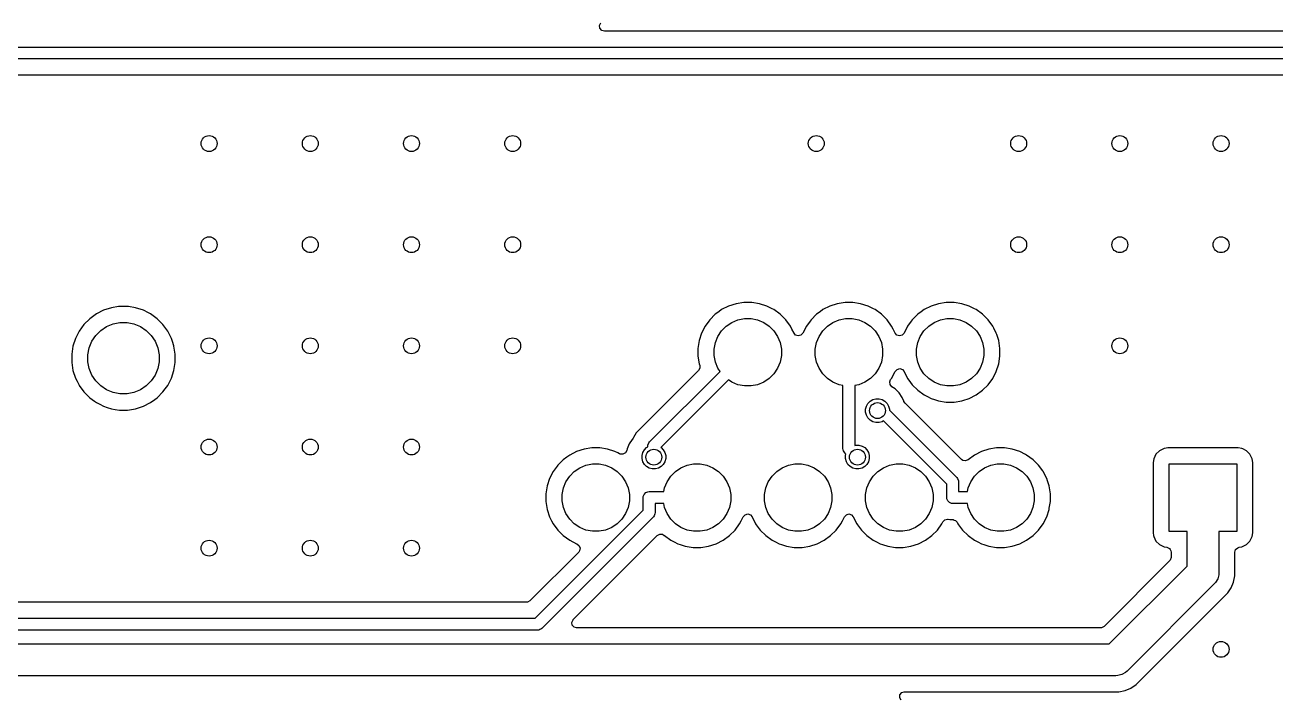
# Model space of a CAD drawing. Extents: x 2.6 to 14.2, y -9.4 to -3.8.
# Drawn here: x 7.501 to 8.737, y -6.579 to -5.913 of the extents above; entities that cross this region are included whole.
import ezdxf

# ---------------------------------------------------------------- set-up
doc = ezdxf.new("R2010")
doc.units = 0
doc.header["$MEASUREMENT"] = 0
doc.layers.add('BLACK', color=7, linetype='CONTINUOUS')

msp = doc.modelspace()

# ---------------------------------------------------------------- linework, layer by layer
at = {"layer": 'BLACK', "linetype": 'CONTINUOUS'}
for p, q in [((8.069, -5.9138), (8.0702, -5.9113)), ((8.0694, -5.9165), (8.069, -5.9138)), ((8.0712, -5.9186), (8.0694, -5.9165)), ((8.0739, -5.9194), (8.0712, -5.9186)), ((9.2302, -5.9194), (8.0739, -5.9194)), ((6.6017, -5.9351), (9.2273, -5.9351)), ((9.2249, -5.9469), (6.6017, -5.9469)), ((6.6102, -5.9627), (9.2163, -5.9627)), ((7.5866, -6.1928), (7.5789, -6.1953)), ((7.5936, -6.1917), (7.5866, -6.1928)), ((7.5946, -6.1915), (7.5936, -6.1917)), ((7.6026, -6.1915), (7.5946, -6.1915)), ((7.6037, -6.1917), (7.6026, -6.1915)), ((7.6106, -6.1928), (7.6037, -6.1917)), ((7.6182, -6.1953), (7.6106, -6.1928)), ((8.1966, -6.1912), (8.1897, -6.1947)), ((8.204, -6.1888), (8.1966, -6.1912)), ((8.2116, -6.1876), (8.204, -6.1888)), ((8.2194, -6.1876), (8.2116, -6.1876)), ((8.2116, -6.1876), (8.2116, -6.1876)), ((8.227, -6.1888), (8.2194, -6.1876)), ((8.2194, -6.1876), (8.2194, -6.1876)), ((8.2344, -6.1912), (8.227, -6.1888)), ((8.2396, -6.1939), (8.2344, -6.1912)), ((8.2966, -6.1912), (8.2897, -6.1947)), ((8.304, -6.1888), (8.2966, -6.1912)), ((8.3116, -6.1876), (8.304, -6.1888)), ((8.3194, -6.1876), (8.3116, -6.1876)), ((8.3116, -6.1876), (8.3116, -6.1876)), ((8.327, -6.1888), (8.3194, -6.1876)), ((8.3194, -6.1876), (8.3194, -6.1876)), ((8.3344, -6.1912), (8.327, -6.1888)), ((8.3396, -6.1939), (8.3344, -6.1912)), ((8.3966, -6.1912), (8.3897, -6.1947)), ((8.404, -6.1888), (8.3966, -6.1912)), ((8.4116, -6.1876), (8.404, -6.1888)), ((8.4194, -6.1876), (8.4116, -6.1876)), ((8.4116, -6.1876), (8.4116, -6.1876)), ((8.427, -6.1888), (8.4194, -6.1876)), ((8.4194, -6.1876), (8.4194, -6.1876)), ((8.4344, -6.1912), (8.427, -6.1888)), ((8.4396, -6.1939), (8.4344, -6.1912)), ((7.5652, -6.2037), (7.5595, -6.2094)), ((7.5718, -6.199), (7.5652, -6.2037)), ((7.5789, -6.1953), (7.5718, -6.199)), ((7.6232, -6.1978), (7.6182, -6.1953)), ((7.6254, -6.199), (7.6232, -6.1978)), ((7.6319, -6.2037), (7.6254, -6.199)), ((7.6254, -6.199), (7.6254, -6.199)), ((7.6254, -6.199), (7.6254, -6.199)), ((7.6376, -6.2094), (7.6319, -6.2037)), ((8.178, -6.2048), (8.177, -6.2061)), ((8.1834, -6.1993), (8.178, -6.2048)), ((8.178, -6.2048), (8.178, -6.2048)), ((8.178, -6.2048), (8.178, -6.2048)), ((8.1869, -6.1968), (8.1834, -6.1993)), ((8.1834, -6.1993), (8.1834, -6.1993)), ((8.1834, -6.1993), (8.1834, -6.1993)), ((8.1897, -6.1947), (8.1869, -6.1968)), ((8.1997, -6.2073), (8.2058, -6.2048)), ((8.2058, -6.2048), (8.2122, -6.2035)), ((8.2122, -6.2035), (8.2188, -6.2035)), ((8.2188, -6.2035), (8.2252, -6.2048)), ((8.2252, -6.2048), (8.2313, -6.2073)), ((8.2413, -6.1947), (8.2396, -6.1939)), ((8.2476, -6.1993), (8.2413, -6.1947)), ((8.2531, -6.2048), (8.2476, -6.1993)), ((8.2576, -6.211), (8.2531, -6.2048)), ((8.278, -6.2048), (8.277, -6.2061)), ((8.2834, -6.1993), (8.278, -6.2048)), ((8.278, -6.2048), (8.278, -6.2048)), ((8.278, -6.2048), (8.278, -6.2048)), ((8.2869, -6.1968), (8.2834, -6.1993)), ((8.2834, -6.1993), (8.2834, -6.1993)), ((8.2834, -6.1993), (8.2834, -6.1993)), ((8.2897, -6.1947), (8.2869, -6.1968)), ((8.2997, -6.2073), (8.3058, -6.2048)), ((8.3058, -6.2048), (8.3122, -6.2035)), ((8.3122, -6.2035), (8.3188, -6.2035)), ((8.3188, -6.2035), (8.3252, -6.2048)), ((8.3252, -6.2048), (8.3313, -6.2073)), ((8.3413, -6.1947), (8.3396, -6.1939)), ((8.3476, -6.1993), (8.3413, -6.1947)), ((8.3531, -6.2048), (8.3476, -6.1993)), ((8.3576, -6.211), (8.3531, -6.2048)), ((8.378, -6.2048), (8.377, -6.2061)), ((8.3834, -6.1993), (8.378, -6.2048)), ((8.378, -6.2048), (8.378, -6.2048)), ((8.378, -6.2048), (8.378, -6.2048)), ((8.3869, -6.1968), (8.3834, -6.1993)), ((8.3834, -6.1993), (8.3834, -6.1993)), ((8.3834, -6.1993), (8.3834, -6.1993)), ((8.3897, -6.1947), (8.3869, -6.1968)), ((8.3997, -6.2073), (8.4058, -6.2048)), ((8.4058, -6.2048), (8.4122, -6.2035)), ((8.4122, -6.2035), (8.4188, -6.2035)), ((8.4188, -6.2035), (8.4252, -6.2048)), ((8.4252, -6.2048), (8.4313, -6.2073)), ((8.4413, -6.1947), (8.4396, -6.1939)), ((8.4476, -6.1993), (8.4413, -6.1947)), ((8.4531, -6.2048), (8.4476, -6.1993)), ((8.4576, -6.211), (8.4531, -6.2048)), ((7.5548, -6.2159), (7.5511, -6.2231)), ((7.5595, -6.2094), (7.5548, -6.2159)), ((7.5712, -6.2203), (7.5761, -6.2154)), ((7.5761, -6.2154), (7.5819, -6.2115)), ((7.5819, -6.2115), (7.5883, -6.2088)), ((7.5883, -6.2088), (7.5951, -6.2075)), ((7.5951, -6.2075), (7.6021, -6.2075)), ((7.6021, -6.2075), (7.6089, -6.2088)), ((7.6089, -6.2088), (7.6153, -6.2115)), ((7.6153, -6.2115), (7.6211, -6.2154)), ((7.6211, -6.2154), (7.626, -6.2203)), ((7.6413, -6.2145), (7.6376, -6.2094)), ((7.6424, -6.2159), (7.6413, -6.2145)), ((7.6447, -6.2205), (7.6424, -6.2159)), ((8.1699, -6.2179), (8.1675, -6.2253)), ((8.1734, -6.211), (8.1699, -6.2179)), ((8.177, -6.2061), (8.1734, -6.211)), ((8.186, -6.2211), (8.1896, -6.2156)), ((8.1896, -6.2156), (8.1943, -6.211)), ((8.1943, -6.211), (8.1997, -6.2073)), ((8.2313, -6.2073), (8.2367, -6.211)), ((8.2367, -6.211), (8.2414, -6.2156)), ((8.2414, -6.2156), (8.245, -6.2211)), ((8.2591, -6.2139), (8.2576, -6.211)), ((8.2612, -6.218), (8.2591, -6.2139)), ((8.2627, -6.2198), (8.2612, -6.218)), ((8.2699, -6.218), (8.268, -6.22)), ((8.2734, -6.211), (8.2699, -6.218)), ((8.277, -6.2061), (8.2734, -6.211)), ((8.286, -6.2211), (8.2896, -6.2156)), ((8.2896, -6.2156), (8.2943, -6.211)), ((8.2943, -6.211), (8.2997, -6.2073)), ((8.3313, -6.2073), (8.3367, -6.211)), ((8.3367, -6.211), (8.3414, -6.2156)), ((8.3414, -6.2156), (8.345, -6.2211)), ((8.3591, -6.2139), (8.3576, -6.211)), ((8.3612, -6.218), (8.3591, -6.2139)), ((8.3627, -6.2198), (8.3612, -6.218)), ((8.3699, -6.218), (8.368, -6.22)), ((8.3734, -6.211), (8.3699, -6.218)), ((8.377, -6.2061), (8.3734, -6.211)), ((8.386, -6.2211), (8.3896, -6.2156)), ((8.3896, -6.2156), (8.3943, -6.211)), ((8.3943, -6.211), (8.3997, -6.2073)), ((8.4313, -6.2073), (8.4367, -6.211)), ((8.4367, -6.211), (8.4414, -6.2156)), ((8.4414, -6.2156), (8.445, -6.2211)), ((8.4587, -6.2131), (8.4576, -6.211)), ((8.4611, -6.2179), (8.4587, -6.2131)), ((8.4616, -6.2194), (8.4611, -6.2179)), ((8.4611, -6.2179), (8.4611, -6.2179)), ((8.4611, -6.2179), (8.4611, -6.2179)), ((7.5511, -6.2231), (7.5486, -6.2308)), ((7.5647, -6.2325), (7.5673, -6.226)), ((7.5673, -6.226), (7.5712, -6.2203)), ((7.626, -6.2203), (7.6298, -6.226)), ((7.6298, -6.226), (7.6325, -6.2325)), ((7.646, -6.2231), (7.6447, -6.2205)), ((7.647, -6.2261), (7.646, -6.2231)), ((7.646, -6.2231), (7.646, -6.2231)), ((7.646, -6.2231), (7.646, -6.2231)), ((7.6484, -6.2305), (7.647, -6.2261)), ((8.1675, -6.2253), (8.1663, -6.233)), ((8.1822, -6.2336), (8.1835, -6.2271)), ((8.1835, -6.2271), (8.186, -6.2211)), ((8.245, -6.2211), (8.2475, -6.2271)), ((8.2475, -6.2271), (8.2488, -6.2336)), ((8.2653, -6.2207), (8.2627, -6.2198)), ((8.268, -6.22), (8.2653, -6.2207)), ((8.2822, -6.2336), (8.2835, -6.2271)), ((8.2835, -6.2271), (8.286, -6.2211)), ((8.345, -6.2211), (8.3475, -6.2271)), ((8.3475, -6.2271), (8.3488, -6.2336)), ((8.3653, -6.2207), (8.3627, -6.2198)), ((8.368, -6.22), (8.3653, -6.2207)), ((8.3822, -6.2336), (8.3835, -6.2271)), ((8.3835, -6.2271), (8.386, -6.2211)), ((8.445, -6.2211), (8.4475, -6.2271)), ((8.4475, -6.2271), (8.4488, -6.2336)), ((8.4635, -6.2253), (8.4616, -6.2194)), ((8.4647, -6.233), (8.4635, -6.2253)), ((7.5486, -6.2308), (7.5474, -6.2387)), ((7.5474, -6.2387), (7.5474, -6.2468)), ((7.5633, -6.2393), (7.5647, -6.2325)), ((7.5633, -6.2462), (7.5633, -6.2393)), ((7.6325, -6.2325), (7.6338, -6.2393)), ((7.6338, -6.2393), (7.6338, -6.2462)), ((7.6485, -6.2308), (7.6484, -6.2305)), ((7.6498, -6.2387), (7.6485, -6.2308)), ((7.6498, -6.2468), (7.6498, -6.2387)), ((8.1663, -6.233), (8.1663, -6.2407)), ((8.1663, -6.2407), (8.1675, -6.2484)), ((8.1822, -6.2401), (8.1822, -6.2336)), ((8.1835, -6.2466), (8.1822, -6.2401)), ((8.2488, -6.2401), (8.2475, -6.2466)), ((8.2488, -6.2336), (8.2488, -6.2401)), ((8.2822, -6.2401), (8.2822, -6.2336)), ((8.2835, -6.2466), (8.2822, -6.2401)), ((8.3488, -6.2401), (8.3475, -6.2466)), ((8.3488, -6.2336), (8.3488, -6.2401)), ((8.3822, -6.2401), (8.3822, -6.2336)), ((8.3835, -6.2466), (8.3822, -6.2401)), ((8.4488, -6.2401), (8.4475, -6.2466)), ((8.4488, -6.2336), (8.4488, -6.2401)), ((8.4636, -6.2481), (8.4647, -6.2407)), ((8.4647, -6.2407), (8.4647, -6.233)), ((7.5474, -6.2468), (7.5486, -6.2547)), ((7.5486, -6.2547), (7.5511, -6.2624)), ((7.5647, -6.253), (7.5633, -6.2462)), ((7.5673, -6.2595), (7.5647, -6.253)), ((7.6325, -6.253), (7.6298, -6.2595)), ((7.6338, -6.2462), (7.6325, -6.253)), ((7.646, -6.2624), (7.6485, -6.2547)), ((7.6485, -6.2547), (7.6498, -6.2468)), ((8.1668, -6.2549), (8.1053, -6.3164)), ((8.1681, -6.2527), (8.1668, -6.2549)), ((8.1675, -6.2484), (8.1675, -6.2484)), ((8.1675, -6.2484), (8.168, -6.2499)), ((8.168, -6.2499), (8.1681, -6.2527)), ((8.186, -6.2526), (8.1835, -6.2466)), ((8.1882, -6.2558), (8.186, -6.2526)), ((8.245, -6.2526), (8.2414, -6.2581)), ((8.2475, -6.2466), (8.245, -6.2526)), ((8.286, -6.2526), (8.2835, -6.2466)), ((8.2896, -6.2581), (8.286, -6.2526)), ((8.345, -6.2526), (8.3414, -6.2581)), ((8.3475, -6.2466), (8.345, -6.2526)), ((8.3612, -6.2557), (8.3631, -6.2537)), ((8.3631, -6.2537), (8.3657, -6.253)), ((8.3657, -6.253), (8.3683, -6.2539)), ((8.3683, -6.2539), (8.3699, -6.2557)), ((8.386, -6.2526), (8.3835, -6.2466)), ((8.3896, -6.2581), (8.386, -6.2526)), ((8.445, -6.2526), (8.4414, -6.2581)), ((8.4475, -6.2466), (8.445, -6.2526)), ((8.4611, -6.2557), (8.4635, -6.2484)), ((8.4635, -6.2484), (8.4636, -6.2481)), ((7.5511, -6.2624), (7.5527, -6.2654)), ((7.5527, -6.2654), (7.5548, -6.2695)), ((7.5712, -6.2652), (7.5673, -6.2595)), ((7.5761, -6.2701), (7.5712, -6.2652)), ((7.626, -6.2652), (7.6211, -6.2701)), ((7.6298, -6.2595), (7.626, -6.2652)), ((7.6424, -6.2696), (7.646, -6.2624)), ((8.1185, -6.3255), (8.1882, -6.2558)), ((8.1965, -6.2642), (8.1297, -6.331)), ((8.1997, -6.2664), (8.1965, -6.2642)), ((8.2058, -6.2689), (8.1997, -6.2664)), ((8.2313, -6.2664), (8.2252, -6.2689)), ((8.2367, -6.2627), (8.2313, -6.2664)), ((8.2414, -6.2581), (8.2367, -6.2627)), ((8.2943, -6.2627), (8.2896, -6.2581)), ((8.2997, -6.2664), (8.2943, -6.2627)), ((8.3058, -6.2689), (8.2997, -6.2664)), ((8.3313, -6.2664), (8.3252, -6.2689)), ((8.3367, -6.2627), (8.3313, -6.2664)), ((8.3414, -6.2581), (8.3367, -6.2627)), ((8.3558, -6.266), (8.3567, -6.2639)), ((8.3562, -6.2688), (8.3558, -6.266)), ((8.3567, -6.2639), (8.3576, -6.2626)), ((8.3576, -6.2626), (8.3611, -6.2557)), ((8.3611, -6.2557), (8.3612, -6.2557)), ((8.3699, -6.2557), (8.3734, -6.2626)), ((8.3734, -6.2626), (8.3748, -6.2645)), ((8.3748, -6.2645), (8.378, -6.2689)), ((8.3943, -6.2627), (8.3896, -6.2581)), ((8.3997, -6.2664), (8.3943, -6.2627)), ((8.4058, -6.2689), (8.3997, -6.2664)), ((8.4313, -6.2664), (8.4252, -6.2689)), ((8.4367, -6.2627), (8.4313, -6.2664)), ((8.4414, -6.2581), (8.4367, -6.2627)), ((8.4531, -6.2689), (8.4576, -6.2626)), ((8.4576, -6.2626), (8.4611, -6.2557)), ((7.5548, -6.2695), (7.5548, -6.2696)), ((7.5548, -6.2696), (7.5595, -6.2761)), ((7.5595, -6.2761), (7.5652, -6.2818)), ((7.5819, -6.274), (7.5761, -6.2701)), ((7.5883, -6.2767), (7.5819, -6.274)), ((7.5951, -6.278), (7.5883, -6.2767)), ((7.6021, -6.278), (7.5951, -6.278)), ((7.6089, -6.2767), (7.6021, -6.278)), ((7.6153, -6.274), (7.6089, -6.2767)), ((7.6211, -6.2701), (7.6153, -6.274)), ((7.6319, -6.2818), (7.6376, -6.2761)), ((7.6376, -6.2761), (7.6398, -6.2731)), ((7.6376, -6.2761), (7.6376, -6.2761)), ((7.6376, -6.2761), (7.6376, -6.2761)), ((7.6398, -6.2731), (7.6424, -6.2696)), ((8.2122, -6.2701), (8.2058, -6.2689)), ((8.2188, -6.2701), (8.2122, -6.2701)), ((8.2252, -6.2689), (8.2188, -6.2701)), ((8.3096, -6.2696), (8.3058, -6.2689)), ((8.3096, -6.3321), (8.3096, -6.2696)), ((8.3252, -6.2689), (8.3214, -6.2696)), ((8.3214, -6.2696), (8.3214, -6.329)), ((8.3579, -6.2709), (8.3562, -6.2688)), ((8.3613, -6.2731), (8.3579, -6.2709)), ((8.3651, -6.277), (8.3613, -6.2731)), ((8.3613, -6.2731), (8.3613, -6.2731)), ((8.3681, -6.2815), (8.3651, -6.277)), ((8.3651, -6.277), (8.3651, -6.277)), ((8.378, -6.2689), (8.3834, -6.2744)), ((8.3834, -6.2744), (8.3897, -6.2789)), ((8.3897, -6.2789), (8.393, -6.2806)), ((8.4122, -6.2701), (8.4058, -6.2689)), ((8.4188, -6.2701), (8.4122, -6.2701)), ((8.4252, -6.2689), (8.4188, -6.2701)), ((8.4344, -6.2825), (8.4413, -6.2789)), ((8.4413, -6.2789), (8.4476, -6.2744)), ((8.4476, -6.2744), (8.4531, -6.2689)), ((7.5652, -6.2818), (7.57, -6.2853)), ((7.57, -6.2853), (7.5718, -6.2865)), ((7.5718, -6.2865), (7.5751, -6.2882)), ((7.5751, -6.2882), (7.5789, -6.2902)), ((7.5789, -6.2902), (7.5789, -6.2902)), ((7.5789, -6.2902), (7.5789, -6.2902)), ((7.5789, -6.2902), (7.5826, -6.2914)), ((7.5826, -6.2914), (7.5866, -6.2927)), ((7.6106, -6.2927), (7.6182, -6.2902)), ((7.6182, -6.2902), (7.6254, -6.2865)), ((7.6254, -6.2865), (7.6295, -6.2836)), ((7.6295, -6.2836), (7.6319, -6.2818)), ((7.6319, -6.2818), (7.6319, -6.2818)), ((7.6319, -6.2818), (7.6319, -6.2818)), ((8.332, -6.293), (8.3328, -6.29)), ((8.3328, -6.29), (8.3343, -6.2874)), ((8.3343, -6.2874), (8.3365, -6.2852)), ((8.3365, -6.2852), (8.3392, -6.2836)), ((8.3392, -6.2836), (8.3422, -6.2828)), ((8.3422, -6.2828), (8.3452, -6.2828)), ((8.3452, -6.2828), (8.3482, -6.2836)), ((8.3482, -6.2836), (8.3509, -6.2852)), ((8.3509, -6.2852), (8.3531, -6.2874)), ((8.3531, -6.2874), (8.3546, -6.29)), ((8.3546, -6.29), (8.3554, -6.293)), ((8.3697, -6.2853), (8.3681, -6.2815)), ((8.3681, -6.2815), (8.3681, -6.2815)), ((8.3681, -6.2815), (8.3681, -6.2815)), ((8.3698, -6.2855), (8.3697, -6.2853)), ((8.3709, -6.2871), (8.3698, -6.2855)), ((8.4266, -6.3428), (8.3709, -6.2871)), ((8.393, -6.2806), (8.3966, -6.2825)), ((8.3966, -6.2825), (8.3966, -6.2825)), ((8.3966, -6.2825), (8.3966, -6.2825)), ((8.3966, -6.2825), (8.4001, -6.2836)), ((8.4001, -6.2836), (8.404, -6.2849)), ((8.404, -6.2849), (8.4116, -6.2861)), ((8.4116, -6.2861), (8.4116, -6.2861)), ((8.4116, -6.2861), (8.4194, -6.2861)), ((8.4194, -6.2861), (8.427, -6.2849)), ((8.427, -6.2849), (8.4279, -6.2846)), ((8.4279, -6.2846), (8.4344, -6.2825)), ((7.5866, -6.2927), (7.5902, -6.2933)), ((7.5902, -6.2933), (7.5946, -6.2939)), ((7.5946, -6.2939), (7.5946, -6.2939)), ((7.5946, -6.2939), (7.6026, -6.2939)), ((7.6026, -6.2939), (7.6106, -6.2927)), ((7.6026, -6.2939), (7.6026, -6.2939)), ((8.332, -6.2961), (8.332, -6.293)), ((8.3328, -6.2991), (8.332, -6.2961)), ((8.3343, -6.3017), (8.3328, -6.2991)), ((8.3365, -6.3039), (8.3343, -6.3017)), ((8.3392, -6.3055), (8.3365, -6.3039)), ((8.3554, -6.293), (8.3554, -6.2939)), ((8.3554, -6.2939), (8.4222, -6.3607)), ((8.1053, -6.3164), (8.1026, -6.3211)), ((8.1053, -6.3164), (8.1053, -6.3164)), ((8.3422, -6.3063), (8.3392, -6.3055)), ((8.3452, -6.3063), (8.3422, -6.3063)), ((8.3482, -6.3055), (8.3452, -6.3063)), ((8.3495, -6.3047), (8.3482, -6.3055)), ((8.4121, -6.3673), (8.3495, -6.3047)), ((8.0982, -6.3274), (8.0962, -6.3324)), ((8.1012, -6.3229), (8.0982, -6.3274)), ((8.0982, -6.3274), (8.0982, -6.3274)), ((8.1015, -6.3226), (8.1012, -6.3229)), ((8.1023, -6.3216), (8.1015, -6.3226)), ((8.1026, -6.3211), (8.1023, -6.3216)), ((8.1026, -6.3211), (8.1026, -6.3211)), ((8.1168, -6.3297), (8.1169, -6.3285)), ((8.1169, -6.3285), (8.1177, -6.3265)), ((8.1177, -6.3265), (8.1178, -6.3264)), ((8.1178, -6.3264), (8.1185, -6.3255)), ((8.3214, -6.329), (8.3223, -6.3288)), ((8.3223, -6.3288), (8.3254, -6.3288)), ((8.3254, -6.3288), (8.3284, -6.3296)), ((8.0366, -6.3406), (8.0332, -6.343)), ((8.0395, -6.3384), (8.0366, -6.3406)), ((8.0464, -6.3349), (8.0395, -6.3384)), ((8.0538, -6.3325), (8.0464, -6.3349)), ((8.0614, -6.3313), (8.0538, -6.3325)), ((8.0692, -6.3313), (8.0614, -6.3313)), ((8.0614, -6.3313), (8.0614, -6.3313)), ((8.0768, -6.3325), (8.0692, -6.3313)), ((8.0692, -6.3313), (8.0692, -6.3313)), ((8.0842, -6.3349), (8.0768, -6.3325)), ((8.087, -6.3363), (8.0842, -6.3349)), ((8.0889, -6.3373), (8.087, -6.3363)), ((8.0894, -6.3375), (8.0889, -6.3373)), ((8.0922, -6.3377), (8.0894, -6.3375)), ((8.0946, -6.3363), (8.0922, -6.3377)), ((8.0959, -6.3339), (8.0946, -6.3363)), ((8.0962, -6.3324), (8.0959, -6.3339)), ((8.0962, -6.3324), (8.0962, -6.3324)), ((8.111, -6.3389), (8.1118, -6.336)), ((8.111, -6.342), (8.111, -6.3389)), ((8.1118, -6.336), (8.1133, -6.3333)), ((8.1133, -6.3333), (8.1155, -6.3311)), ((8.1155, -6.3311), (8.1168, -6.3304)), ((8.1168, -6.3304), (8.1168, -6.3297)), ((8.1297, -6.331), (8.1299, -6.3311)), ((8.1299, -6.3311), (8.132, -6.3333)), ((8.132, -6.3333), (8.1336, -6.336)), ((8.1336, -6.336), (8.1344, -6.3389)), ((8.1344, -6.3389), (8.1344, -6.342)), ((8.3097, -6.3333), (8.3096, -6.3321)), ((8.3101, -6.3342), (8.3097, -6.3333)), ((8.3106, -6.3354), (8.3101, -6.3342)), ((8.3113, -6.3363), (8.3106, -6.3354)), ((8.3125, -6.3375), (8.3113, -6.3363)), ((8.3122, -6.3389), (8.3125, -6.3375)), ((8.3122, -6.342), (8.3122, -6.3389)), ((8.3284, -6.3296), (8.3311, -6.3311)), ((8.3311, -6.3311), (8.3332, -6.3333)), ((8.3332, -6.3333), (8.3348, -6.336)), ((8.3348, -6.336), (8.3356, -6.3389)), ((8.3356, -6.3389), (8.3356, -6.342)), ((8.4395, -6.3384), (8.4332, -6.343)), ((8.4464, -6.3349), (8.4395, -6.3384)), ((8.4538, -6.3325), (8.4464, -6.3349)), ((8.4614, -6.3313), (8.4538, -6.3325)), ((8.4692, -6.3313), (8.4614, -6.3313)), ((8.4614, -6.3313), (8.4614, -6.3313)), ((8.4768, -6.3325), (8.4692, -6.3313)), ((8.4692, -6.3313), (8.4692, -6.3313)), ((8.4842, -6.3349), (8.4768, -6.3325)), ((8.4898, -6.3378), (8.4842, -6.3349)), ((8.4911, -6.3384), (8.4898, -6.3378)), ((8.4974, -6.343), (8.4911, -6.3384)), ((8.6189, -6.3377), (8.6167, -6.3421)), ((8.6225, -6.3342), (8.6189, -6.3377)), ((8.6189, -6.3377), (8.6189, -6.3377)), ((8.6269, -6.3319), (8.6225, -6.3342)), ((8.6225, -6.3342), (8.6225, -6.3342)), ((8.6225, -6.3342), (8.6225, -6.3342)), ((8.6274, -6.3318), (8.6269, -6.3319)), ((8.6306, -6.3313), (8.6274, -6.3318)), ((8.7, -6.3313), (8.6306, -6.3313)), ((8.7037, -6.3319), (8.7, -6.3313)), ((8.7047, -6.3324), (8.7037, -6.3319)), ((8.7082, -6.3342), (8.7047, -6.3324)), ((8.7117, -6.3377), (8.7082, -6.3342)), ((8.7082, -6.3342), (8.7082, -6.3342)), ((8.7082, -6.3342), (8.7082, -6.3342)), ((8.714, -6.3421), (8.7117, -6.3377)), ((8.7117, -6.3377), (8.7117, -6.3377)), ((8.7117, -6.3377), (8.7117, -6.3377)), ((8.027, -6.3495), (8.0232, -6.3547)), ((8.0278, -6.3485), (8.027, -6.3495)), ((8.0332, -6.343), (8.0278, -6.3485)), ((8.0278, -6.3485), (8.0278, -6.3485)), ((8.0278, -6.3485), (8.0278, -6.3485)), ((8.0332, -6.343), (8.0332, -6.343)), ((8.0332, -6.343), (8.0332, -6.343)), ((8.0441, -6.3547), (8.0495, -6.351)), ((8.0495, -6.351), (8.0556, -6.3485)), ((8.0556, -6.3485), (8.062, -6.3472)), ((8.062, -6.3472), (8.0686, -6.3472)), ((8.0686, -6.3472), (8.075, -6.3485)), ((8.075, -6.3485), (8.0811, -6.351)), ((8.0811, -6.351), (8.0865, -6.3547)), ((8.1118, -6.345), (8.111, -6.342)), ((8.1133, -6.3477), (8.1118, -6.345)), ((8.1155, -6.3498), (8.1133, -6.3477)), ((8.1181, -6.3514), (8.1155, -6.3498)), ((8.1211, -6.3522), (8.1181, -6.3514)), ((8.1242, -6.3522), (8.1211, -6.3522)), ((8.1272, -6.3514), (8.1242, -6.3522)), ((8.1299, -6.3498), (8.1272, -6.3514)), ((8.132, -6.3477), (8.1299, -6.3498)), ((8.1336, -6.345), (8.132, -6.3477)), ((8.1344, -6.342), (8.1336, -6.345)), ((8.1441, -6.3547), (8.1495, -6.351)), ((8.1495, -6.351), (8.1556, -6.3485)), ((8.1556, -6.3485), (8.162, -6.3472)), ((8.162, -6.3472), (8.1686, -6.3472)), ((8.1686, -6.3472), (8.175, -6.3485)), ((8.175, -6.3485), (8.1811, -6.351)), ((8.1811, -6.351), (8.1865, -6.3547)), ((8.2441, -6.3547), (8.2495, -6.351)), ((8.2495, -6.351), (8.2556, -6.3485)), ((8.2556, -6.3485), (8.262, -6.3472)), ((8.262, -6.3472), (8.2686, -6.3472)), ((8.2686, -6.3472), (8.275, -6.3485)), ((8.275, -6.3485), (8.2811, -6.351)), ((8.2811, -6.351), (8.2865, -6.3547)), ((8.313, -6.345), (8.3122, -6.342)), ((8.3145, -6.3477), (8.313, -6.345)), ((8.3167, -6.3498), (8.3145, -6.3477)), ((8.3193, -6.3514), (8.3167, -6.3498)), ((8.3223, -6.3522), (8.3193, -6.3514)), ((8.3254, -6.3522), (8.3223, -6.3522)), ((8.3284, -6.3514), (8.3254, -6.3522)), ((8.3311, -6.3498), (8.3284, -6.3514)), ((8.3332, -6.3477), (8.3311, -6.3498)), ((8.3348, -6.345), (8.3332, -6.3477)), ((8.3356, -6.342), (8.3348, -6.345)), ((8.3441, -6.3547), (8.3495, -6.351)), ((8.3495, -6.351), (8.3556, -6.3485)), ((8.3556, -6.3485), (8.362, -6.3472)), ((8.362, -6.3472), (8.3686, -6.3472)), ((8.3686, -6.3472), (8.375, -6.3485)), ((8.375, -6.3485), (8.3811, -6.351)), ((8.3811, -6.351), (8.3865, -6.3547)), ((8.4279, -6.3438), (8.4266, -6.3428)), ((8.4307, -6.3442), (8.4279, -6.3438)), ((8.4331, -6.3431), (8.4307, -6.3442)), ((8.4332, -6.3431), (8.4331, -6.3431)), ((8.4331, -6.3431), (8.4331, -6.3431)), ((8.4331, -6.3431), (8.4331, -6.3431)), ((8.4332, -6.343), (8.4332, -6.3431)), ((8.4441, -6.3547), (8.4495, -6.351)), ((8.4495, -6.351), (8.4556, -6.3485)), ((8.4556, -6.3485), (8.462, -6.3472)), ((8.462, -6.3472), (8.4686, -6.3472)), ((8.4686, -6.3472), (8.475, -6.3485)), ((8.475, -6.3485), (8.4811, -6.351)), ((8.4811, -6.351), (8.4865, -6.3547)), ((8.5029, -6.3485), (8.4974, -6.343)), ((8.507, -6.3541), (8.5029, -6.3485)), ((8.6167, -6.3421), (8.6161, -6.3458)), ((8.6161, -6.3458), (8.6161, -6.4152)), ((8.6319, -6.414), (8.6319, -6.3471)), ((8.6319, -6.3471), (8.6988, -6.3471)), ((8.6988, -6.3471), (8.6988, -6.414)), ((8.7146, -6.3458), (8.714, -6.3421)), ((8.7146, -6.4152), (8.7146, -6.3458)), ((8.0197, -6.3616), (8.0173, -6.369)), ((8.0232, -6.3547), (8.0197, -6.3616)), ((8.0333, -6.3708), (8.0358, -6.3648)), ((8.0358, -6.3648), (8.0395, -6.3593)), ((8.0395, -6.3593), (8.0441, -6.3547)), ((8.0865, -6.3547), (8.0912, -6.3593)), ((8.0912, -6.3593), (8.0948, -6.3648)), ((8.0948, -6.3648), (8.0973, -6.3708)), ((8.1333, -6.3708), (8.1358, -6.3648)), ((8.1358, -6.3648), (8.1395, -6.3593)), ((8.1395, -6.3593), (8.1441, -6.3547)), ((8.1865, -6.3547), (8.1912, -6.3593)), ((8.1912, -6.3593), (8.1948, -6.3648)), ((8.1948, -6.3648), (8.1973, -6.3708)), ((8.2333, -6.3708), (8.2358, -6.3648)), ((8.2358, -6.3648), (8.2395, -6.3593)), ((8.2395, -6.3593), (8.2441, -6.3547)), ((8.2865, -6.3547), (8.2912, -6.3593)), ((8.2912, -6.3593), (8.2948, -6.3648)), ((8.2948, -6.3648), (8.2973, -6.3708)), ((8.3333, -6.3708), (8.3358, -6.3648)), ((8.3358, -6.3648), (8.3395, -6.3593)), ((8.3395, -6.3593), (8.3441, -6.3547)), ((8.3865, -6.3547), (8.3912, -6.3593)), ((8.3912, -6.3593), (8.3948, -6.3648)), ((8.3948, -6.3648), (8.3973, -6.3708)), ((8.4222, -6.3607), (8.4229, -6.3616)), ((8.4229, -6.3616), (8.4235, -6.3631)), ((8.4235, -6.3631), (8.4238, -6.3637)), ((8.4238, -6.3637), (8.4239, -6.3649)), ((8.4239, -6.3649), (8.4239, -6.3746)), ((8.4333, -6.3708), (8.4358, -6.3648)), ((8.4358, -6.3648), (8.4395, -6.3593)), ((8.4395, -6.3593), (8.4441, -6.3547)), ((8.4865, -6.3547), (8.4912, -6.3593)), ((8.4912, -6.3593), (8.4948, -6.3648)), ((8.4948, -6.3648), (8.4973, -6.3708)), ((8.5074, -6.3547), (8.507, -6.3541)), ((8.5109, -6.3616), (8.5074, -6.3547)), ((8.5117, -6.3639), (8.5109, -6.3616)), ((8.5109, -6.3616), (8.5109, -6.3616)), ((8.5109, -6.3616), (8.5109, -6.3616)), ((8.5133, -6.369), (8.5117, -6.3639)), ((8.0173, -6.369), (8.0161, -6.3767)), ((8.0161, -6.3767), (8.0161, -6.3844)), ((8.032, -6.3773), (8.0333, -6.3708)), ((8.032, -6.3838), (8.032, -6.3773)), ((8.0973, -6.3708), (8.0986, -6.3773)), ((8.0986, -6.3773), (8.0986, -6.3838)), ((8.1122, -6.3794), (8.1131, -6.3773)), ((8.1131, -6.3773), (8.1147, -6.3756)), ((8.1147, -6.3756), (8.1169, -6.3748)), ((8.1169, -6.3748), (8.118, -6.3746)), ((8.118, -6.3746), (8.1325, -6.3746)), ((8.1325, -6.3746), (8.1333, -6.3708)), ((8.1973, -6.3708), (8.1986, -6.3773)), ((8.1986, -6.3773), (8.1986, -6.3838)), ((8.232, -6.3773), (8.2333, -6.3708)), ((8.232, -6.3838), (8.232, -6.3773)), ((8.2973, -6.3708), (8.2986, -6.3773)), ((8.2986, -6.3773), (8.2986, -6.3838)), ((8.332, -6.3773), (8.3333, -6.3708)), ((8.332, -6.3838), (8.332, -6.3773)), ((8.3973, -6.3708), (8.3986, -6.3773)), ((8.3986, -6.3773), (8.3986, -6.3838)), ((8.4121, -6.3805), (8.4121, -6.3673)), ((8.4239, -6.3746), (8.4325, -6.3746)), ((8.4325, -6.3746), (8.4333, -6.3708)), ((8.4973, -6.3708), (8.4986, -6.3773)), ((8.4986, -6.3773), (8.4986, -6.3838)), ((8.5146, -6.3767), (8.5133, -6.369)), ((8.5146, -6.3844), (8.5146, -6.3767)), ((8.0161, -6.3844), (8.0173, -6.3921)), ((8.0333, -6.3903), (8.032, -6.3838)), ((8.0358, -6.3963), (8.0333, -6.3903)), ((8.0973, -6.3903), (8.0948, -6.3963)), ((8.0986, -6.3838), (8.0973, -6.3903)), ((8.1121, -6.3805), (8.1122, -6.3794)), ((8.1121, -6.3929), (8.1121, -6.3805)), ((8.1325, -6.3864), (8.1239, -6.3864)), ((8.1239, -6.3864), (8.1239, -6.3953)), ((8.1333, -6.3903), (8.1325, -6.3864)), ((8.1358, -6.3963), (8.1333, -6.3903)), ((8.1973, -6.3903), (8.1948, -6.3963)), ((8.1986, -6.3838), (8.1973, -6.3903)), ((8.2333, -6.3903), (8.232, -6.3838)), ((8.2358, -6.3963), (8.2333, -6.3903)), ((8.2973, -6.3903), (8.2948, -6.3963)), ((8.2986, -6.3838), (8.2973, -6.3903)), ((8.3333, -6.3903), (8.332, -6.3838)), ((8.3358, -6.3963), (8.3333, -6.3903)), ((8.3973, -6.3903), (8.3948, -6.3963)), ((8.3986, -6.3838), (8.3973, -6.3903)), ((8.4122, -6.3817), (8.4121, -6.3805)), ((8.4131, -6.3838), (8.4122, -6.3817)), ((8.4147, -6.3855), (8.4131, -6.3838)), ((8.4169, -6.3863), (8.4147, -6.3855)), ((8.418, -6.3864), (8.4169, -6.3863)), ((8.4325, -6.3864), (8.418, -6.3864)), ((8.4333, -6.3903), (8.4325, -6.3864)), ((8.4358, -6.3963), (8.4333, -6.3903)), ((8.4973, -6.3903), (8.4948, -6.3963)), ((8.4986, -6.3838), (8.4973, -6.3903)), ((8.5133, -6.3921), (8.5135, -6.3911)), ((8.5135, -6.3911), (8.5146, -6.3844)), ((8.0053, -6.4997), (8.1121, -6.3929)), ((8.1222, -6.3995), (8.0119, -6.5098)), ((8.0173, -6.3921), (8.0197, -6.3994)), ((8.0197, -6.3994), (8.0217, -6.4034)), ((8.0217, -6.4034), (8.0232, -6.4063)), ((8.0395, -6.4018), (8.0358, -6.3963)), ((8.0441, -6.4064), (8.0395, -6.4018)), ((8.0912, -6.4018), (8.0865, -6.4064)), ((8.0948, -6.3963), (8.0912, -6.4018)), ((8.1229, -6.3986), (8.1222, -6.3995)), ((8.1238, -6.3965), (8.1229, -6.3986)), ((8.1239, -6.3953), (8.1238, -6.3965)), ((8.1395, -6.4018), (8.1358, -6.3963)), ((8.1441, -6.4064), (8.1395, -6.4018)), ((8.1912, -6.4018), (8.1865, -6.4064)), ((8.1948, -6.3963), (8.1912, -6.4018)), ((8.2074, -6.4063), (8.209, -6.4033)), ((8.209, -6.4033), (8.211, -6.3994)), ((8.211, -6.3994), (8.2129, -6.3974)), ((8.2129, -6.3974), (8.2155, -6.3967)), ((8.2155, -6.3967), (8.2181, -6.3976)), ((8.2181, -6.3976), (8.2197, -6.3994)), ((8.2197, -6.3994), (8.2232, -6.4063)), ((8.2395, -6.4018), (8.2358, -6.3963)), ((8.2441, -6.4064), (8.2395, -6.4018)), ((8.2912, -6.4018), (8.2865, -6.4064)), ((8.2948, -6.3963), (8.2912, -6.4018)), ((8.3074, -6.4063), (8.309, -6.4033)), ((8.309, -6.4033), (8.311, -6.3994)), ((8.311, -6.3994), (8.3129, -6.3974)), ((8.3129, -6.3974), (8.3155, -6.3967)), ((8.3155, -6.3967), (8.3181, -6.3976)), ((8.3181, -6.3976), (8.3197, -6.3994)), ((8.3197, -6.3994), (8.3232, -6.4063)), ((8.3395, -6.4018), (8.3358, -6.3963)), ((8.3441, -6.4064), (8.3395, -6.4018)), ((8.3912, -6.4018), (8.3865, -6.4064)), ((8.3948, -6.3963), (8.3912, -6.4018)), ((8.4084, -6.4044), (8.4103, -6.4024)), ((8.4103, -6.4024), (8.413, -6.4018)), ((8.413, -6.4018), (8.4132, -6.4018)), ((8.4132, -6.4018), (8.4136, -6.4018)), ((8.4136, -6.4018), (8.4152, -6.4022)), ((8.4152, -6.4022), (8.4183, -6.4022)), ((8.4183, -6.4022), (8.4185, -6.4022)), ((8.4185, -6.4022), (8.4196, -6.4027)), ((8.4196, -6.4027), (8.4208, -6.403)), ((8.4208, -6.403), (8.4209, -6.4032)), ((8.4209, -6.4032), (8.4211, -6.4032)), ((8.4211, -6.4032), (8.4216, -6.4039)), ((8.4395, -6.4018), (8.4358, -6.3963)), ((8.4441, -6.4064), (8.4395, -6.4018)), ((8.4912, -6.4018), (8.4865, -6.4064)), ((8.4948, -6.3963), (8.4912, -6.4018)), ((8.5074, -6.4063), (8.5109, -6.3994)), ((8.5109, -6.3994), (8.5133, -6.3921)), ((8.0232, -6.4063), (8.0278, -6.4126)), ((8.0278, -6.4126), (8.0332, -6.4181)), ((8.0495, -6.4101), (8.0441, -6.4064)), ((8.0556, -6.4126), (8.0495, -6.4101)), ((8.062, -6.4138), (8.0556, -6.4126)), ((8.0686, -6.4138), (8.062, -6.4138)), ((8.075, -6.4126), (8.0686, -6.4138)), ((8.0811, -6.4101), (8.075, -6.4126)), ((8.0865, -6.4064), (8.0811, -6.4101)), ((8.1495, -6.4101), (8.1441, -6.4064)), ((8.1556, -6.4126), (8.1495, -6.4101)), ((8.162, -6.4138), (8.1556, -6.4126)), ((8.1686, -6.4138), (8.162, -6.4138)), ((8.175, -6.4126), (8.1686, -6.4138)), ((8.1811, -6.4101), (8.175, -6.4126)), ((8.1865, -6.4064), (8.1811, -6.4101)), ((8.1974, -6.4181), (8.2029, -6.4126)), ((8.2029, -6.4126), (8.2074, -6.4063)), ((8.2232, -6.4063), (8.2239, -6.4073)), ((8.2239, -6.4073), (8.2278, -6.4126)), ((8.2278, -6.4126), (8.2332, -6.4181)), ((8.2495, -6.4101), (8.2441, -6.4064)), ((8.2556, -6.4126), (8.2495, -6.4101)), ((8.262, -6.4138), (8.2556, -6.4126)), ((8.2686, -6.4138), (8.262, -6.4138)), ((8.275, -6.4126), (8.2686, -6.4138)), ((8.2811, -6.4101), (8.275, -6.4126)), ((8.2865, -6.4064), (8.2811, -6.4101)), ((8.2974, -6.4181), (8.3029, -6.4126)), ((8.3029, -6.4126), (8.3074, -6.4063)), ((8.3232, -6.4063), (8.3239, -6.4073)), ((8.3239, -6.4073), (8.3278, -6.4126)), ((8.3278, -6.4126), (8.3332, -6.4181)), ((8.3495, -6.4101), (8.3441, -6.4064)), ((8.3556, -6.4126), (8.3495, -6.4101)), ((8.362, -6.4138), (8.3556, -6.4126)), ((8.3686, -6.4138), (8.362, -6.4138)), ((8.375, -6.4126), (8.3686, -6.4138)), ((8.3811, -6.4101), (8.375, -6.4126)), ((8.3865, -6.4064), (8.3811, -6.4101)), ((8.3974, -6.4181), (8.4029, -6.4126)), ((8.4029, -6.4126), (8.4074, -6.4063)), ((8.4074, -6.4063), (8.4084, -6.4044)), ((8.4216, -6.4039), (8.4225, -6.4049)), ((8.4225, -6.4049), (8.4232, -6.4063)), ((8.4232, -6.4063), (8.4232, -6.4063)), ((8.4232, -6.4063), (8.4232, -6.4063)), ((8.4232, -6.4063), (8.4239, -6.4073)), ((8.4239, -6.4073), (8.4278, -6.4126)), ((8.4278, -6.4126), (8.4332, -6.4181)), ((8.4495, -6.4101), (8.4441, -6.4064)), ((8.4556, -6.4126), (8.4495, -6.4101)), ((8.462, -6.4138), (8.4556, -6.4126)), ((8.4686, -6.4138), (8.462, -6.4138)), ((8.475, -6.4126), (8.4686, -6.4138)), ((8.4811, -6.4101), (8.475, -6.4126)), ((8.4865, -6.4064), (8.4811, -6.4101)), ((8.4974, -6.4181), (8.5029, -6.4126)), ((8.5029, -6.4126), (8.5074, -6.4063)), ((8.6161, -6.4152), (8.6165, -6.4179)), ((8.6496, -6.414), (8.6319, -6.414)), ((8.6496, -6.4482), (8.6496, -6.414)), ((8.6988, -6.414), (8.6811, -6.414)), ((8.6811, -6.414), (8.6811, -6.4548)), ((8.714, -6.4189), (8.7146, -6.4152)), ((8.7146, -6.4152), (8.7146, -6.4152)), ((8.0332, -6.4181), (8.0395, -6.4227)), ((8.0395, -6.4227), (8.0464, -6.4262)), ((8.043, -6.501), (8.1261, -6.4179)), ((8.0464, -6.4262), (8.0465, -6.4262)), ((8.0465, -6.4262), (8.0465, -6.4262)), ((8.0465, -6.4262), (8.0466, -6.4262)), ((8.0466, -6.4262), (8.0466, -6.4263)), ((8.0466, -6.4263), (8.0487, -6.4277)), ((8.0487, -6.4277), (8.0498, -6.4303)), ((8.1261, -6.4179), (8.1285, -6.4166)), ((8.1285, -6.4166), (8.1313, -6.4167)), ((8.1313, -6.4167), (8.133, -6.4179)), ((8.133, -6.4179), (8.1332, -6.4181)), ((8.1332, -6.4181), (8.1395, -6.4227)), ((8.1395, -6.4227), (8.1428, -6.4243)), ((8.1428, -6.4243), (8.1464, -6.4262)), ((8.1464, -6.4262), (8.1464, -6.4262)), ((8.1464, -6.4262), (8.1464, -6.4262)), ((8.1464, -6.4262), (8.1487, -6.4269)), ((8.1487, -6.4269), (8.1538, -6.4286)), ((8.1768, -6.4286), (8.1842, -6.4262)), ((8.1842, -6.4262), (8.1911, -6.4227)), ((8.1911, -6.4227), (8.1974, -6.4181)), ((8.2332, -6.4181), (8.2395, -6.4227)), ((8.2395, -6.4227), (8.2428, -6.4243)), ((8.2428, -6.4243), (8.2464, -6.4262)), ((8.2464, -6.4262), (8.2464, -6.4262)), ((8.2464, -6.4262), (8.2464, -6.4262)), ((8.2464, -6.4262), (8.2487, -6.4269)), ((8.2487, -6.4269), (8.2538, -6.4286)), ((8.2768, -6.4286), (8.2842, -6.4262)), ((8.2842, -6.4262), (8.2911, -6.4227)), ((8.2911, -6.4227), (8.2974, -6.4181)), ((8.3332, -6.4181), (8.3395, -6.4227)), ((8.3395, -6.4227), (8.3428, -6.4243)), ((8.3428, -6.4243), (8.3464, -6.4262)), ((8.3464, -6.4262), (8.3464, -6.4262)), ((8.3464, -6.4262), (8.3464, -6.4262)), ((8.3464, -6.4262), (8.3487, -6.4269)), ((8.3487, -6.4269), (8.3538, -6.4286)), ((8.3768, -6.4286), (8.3842, -6.4262)), ((8.3842, -6.4262), (8.3911, -6.4227)), ((8.3911, -6.4227), (8.3974, -6.4181)), ((8.4332, -6.4181), (8.4395, -6.4227)), ((8.4395, -6.4227), (8.4428, -6.4243)), ((8.4428, -6.4243), (8.4464, -6.4262)), ((8.4464, -6.4262), (8.4464, -6.4262)), ((8.4464, -6.4262), (8.4464, -6.4262)), ((8.4464, -6.4262), (8.4487, -6.4269)), ((8.4487, -6.4269), (8.4538, -6.4286)), ((8.4768, -6.4286), (8.4842, -6.4262)), ((8.4842, -6.4262), (8.4911, -6.4227)), ((8.4911, -6.4227), (8.4974, -6.4181)), ((8.6165, -6.4179), (8.6167, -6.4189)), ((8.6167, -6.4189), (8.6189, -6.4234)), ((8.6189, -6.4234), (8.6189, -6.4234)), ((8.6189, -6.4234), (8.6189, -6.4234)), ((8.6189, -6.4234), (8.6225, -6.4269)), ((8.6225, -6.4269), (8.6225, -6.4269)), ((8.6225, -6.4269), (8.6225, -6.4269)), ((8.6225, -6.4269), (8.6269, -6.4292)), ((8.7037, -6.4292), (8.7082, -6.4269)), ((8.7082, -6.4269), (8.7117, -6.4234)), ((8.7117, -6.4234), (8.714, -6.4189)), ((8.714, -6.4189), (8.714, -6.4189)), ((8.714, -6.4189), (8.714, -6.4189)), ((8.0484, -6.4343), (8.0002, -6.4825)), ((8.0493, -6.433), (8.0484, -6.4343)), ((8.0498, -6.4303), (8.0493, -6.433)), ((8.1538, -6.4286), (8.1614, -6.4298)), ((8.1614, -6.4298), (8.1614, -6.4298)), ((8.1614, -6.4298), (8.1692, -6.4298)), ((8.1692, -6.4298), (8.1768, -6.4286)), ((8.2538, -6.4286), (8.2614, -6.4298)), ((8.2614, -6.4298), (8.2614, -6.4298)), ((8.2614, -6.4298), (8.2692, -6.4298)), ((8.2692, -6.4298), (8.2768, -6.4286)), ((8.3538, -6.4286), (8.3614, -6.4298)), ((8.3614, -6.4298), (8.3614, -6.4298)), ((8.3614, -6.4298), (8.3692, -6.4298)), ((8.3692, -6.4298), (8.3768, -6.4286)), ((8.4538, -6.4286), (8.4614, -6.4298)), ((8.4614, -6.4298), (8.4614, -6.4298)), ((8.4614, -6.4298), (8.4692, -6.4298)), ((8.4692, -6.4298), (8.4768, -6.4286)), ((8.6269, -6.4292), (8.6269, -6.4292)), ((8.6269, -6.4292), (8.6269, -6.4292)), ((8.6269, -6.4292), (8.6297, -6.4296)), ((8.6297, -6.4296), (8.6309, -6.4302)), ((8.6309, -6.4302), (8.6321, -6.4308)), ((8.6321, -6.4308), (8.6321, -6.4308)), ((8.6321, -6.4308), (8.6322, -6.4308)), ((8.6322, -6.4308), (8.6329, -6.4319)), ((8.6329, -6.4319), (8.6336, -6.4331)), ((8.6338, -6.4397), (8.633, -6.4423)), ((8.6336, -6.4331), (8.6336, -6.4331)), ((8.6336, -6.4331), (8.6336, -6.4331)), ((8.6336, -6.4331), (8.6338, -6.4344)), ((8.6338, -6.4344), (8.6338, -6.4345)), ((8.6338, -6.4345), (8.6338, -6.4397)), ((8.6968, -6.4345), (8.6976, -6.4318)), ((8.6968, -6.4517), (8.6968, -6.4345)), ((8.6976, -6.4318), (8.6997, -6.43)), ((8.6997, -6.43), (8.701, -6.4296)), ((8.701, -6.4296), (8.7037, -6.4292)), ((8.6324, -6.4431), (8.5676, -6.5079)), ((8.5727, -6.5251), (8.6496, -6.4482)), ((8.633, -6.4423), (8.6324, -6.4431)), ((8.6968, -6.4579), (8.6968, -6.4517)), ((8.6778, -6.4643), (8.6765, -6.4659)), ((8.6799, -6.4608), (8.6778, -6.4643)), ((8.6809, -6.4568), (8.6799, -6.4608)), ((8.6811, -6.4548), (8.6809, -6.4568)), ((8.6932, -6.4697), (8.6956, -6.464)), ((8.6956, -6.464), (8.6968, -6.4579)), ((8.6765, -6.4659), (8.5904, -6.552)), ((8.5993, -6.5653), (8.6898, -6.4748)), ((8.6898, -6.4748), (8.6932, -6.4697)), ((7.9967, -6.4839), (7.1232, -6.4839)), ((7.9978, -6.4838), (7.9967, -6.4839)), ((8.0002, -6.4825), (7.9978, -6.4838)), ((5.8636, -6.4997), (8.0053, -6.4997)), ((8.0416, -6.5038), (8.0428, -6.5013)), ((8.0428, -6.5013), (8.043, -6.501)), ((8.0077, -6.5115), (5.8661, -6.5115)), ((8.0089, -6.5114), (8.0077, -6.5115)), ((8.01, -6.5109), (8.0089, -6.5114)), ((8.011, -6.5105), (8.01, -6.5109)), ((8.0119, -6.5098), (8.011, -6.5105)), ((8.042, -6.5065), (8.0416, -6.5038)), ((8.0438, -6.5086), (8.042, -6.5065)), ((8.0464, -6.5093), (8.0438, -6.5086)), ((8.5642, -6.5093), (8.0464, -6.5093)), ((8.5652, -6.5092), (8.5642, -6.5093)), ((8.5676, -6.5079), (8.5652, -6.5092)), ((5.9665, -6.5251), (8.5727, -6.5251)), ((8.5792, -6.5566), (5.973, -6.5566)), ((8.5813, -6.5565), (8.5792, -6.5566)), ((8.5853, -6.5554), (8.5813, -6.5565)), ((8.5888, -6.5533), (8.5853, -6.5554)), ((8.5904, -6.552), (8.5888, -6.5533)), ((8.3657, -6.5783), (8.3659, -6.5755)), ((8.3659, -6.5755), (8.3676, -6.5733)), ((8.3676, -6.5733), (8.3701, -6.5724)), ((8.3701, -6.5724), (8.3705, -6.5724)), ((8.3705, -6.5724), (8.5823, -6.5724)), ((8.5823, -6.5724), (8.5884, -6.5712)), ((8.5823, -6.5724), (8.5823, -6.5724)), ((8.5884, -6.5712), (8.5942, -6.5688)), ((8.5942, -6.5688), (8.5993, -6.5653)), ((8.367, -6.5807), (8.3657, -6.5783))]:
    msp.add_line(p, q, dxfattribs=at)
at = {"layer": 'BLACK'}
for centre in [(7.6832, -6.0305), (7.7832, -6.0305), (7.8832, -6.0305), (7.9832, -6.0305), (8.2832, -6.0305), (8.4832, -6.0305), (8.5832, -6.0305), (8.6832, -6.0305), (7.6832, -6.1305), (7.7832, -6.1305), (7.8832, -6.1305), (7.9832, -6.1305), (8.4832, -6.1305), (8.5832, -6.1305), (8.6832, -6.1305), (7.6832, -6.2305), (7.7832, -6.2305), (7.8832, -6.2305), (7.9832, -6.2305), (8.5832, -6.2305), (8.3437, -6.2945), (7.6832, -6.3305), (7.7832, -6.3305), (7.8832, -6.3305), (8.1227, -6.3405), (8.3239, -6.3405), (7.6832, -6.4305), (7.7832, -6.4305), (7.8832, -6.4305), (8.6832, -6.5305)]:
    msp.add_circle(centre, 0.00787, dxfattribs=at)

doc.saveas('drawing.dxf')
